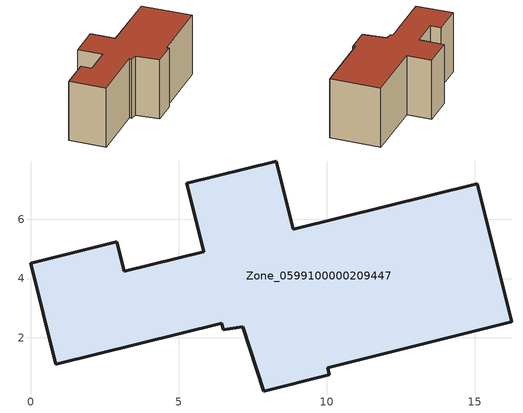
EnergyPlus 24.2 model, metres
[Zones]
Zone_0599100000209447
 floor ground (C_G): 6.45,2.49 0.85,1.1 0,4.52 2.91,5.24 3.16,4.24 5.85,4.91 5.28,7.22 8.3,7.97 8.87,5.66 15.09,7.21 16.26,2.54 10.03,0.99 10.09,0.75 7.87,0.2 7.16,2.37 6.5,2.27 z0
 wall outside (C_F): 5.28,7.22 5.85,4.91 3.16,4.24 2.91,5.24 0,4.52 0.85,1.1 6.45,2.49 6.5,2.27 7.16,2.37 7.87,0.2 10.09,0.75 10.03,0.99 16.26,2.54 15.09,7.21 8.87,5.66 8.3,7.97 5.28,7.22 z0:5.89
 roof outside (C_R): 0.85,1.1 6.45,2.49 6.5,2.27 7.16,2.37 7.87,0.2 10.09,0.75 10.03,0.99 16.26,2.54 15.09,7.21 8.87,5.66 8.3,7.97 5.28,7.22 5.85,4.91 3.16,4.24 2.91,5.24 0,4.52 z5.89
[BUILDING]
Pand.0599100000209447: North Axis=0; Terrain=City; Loads Convergence Tolerance Value=0.04; Temperature Convergence Tolerance Value=0.4; Solar Distribution=FullExterior; Maximum Number of Warmup Days=25; Minimum Number of Warmup Days=1
[Site:Location]
Rotterdam.The.Hague.AP_ZH_NLD Design_Conditions: Latitude=51.96; Longitude=4.45; Time Zone=1; Elevation=-4.5
[SITE:GROUNDTEMPERATURE:BUILDINGSURFACE]
18, 18, 18, 18, 18, 18, 18, 18, 18, 18, 18, 18
[MATERIAL] Thermal Absorptance=0.9; Solar Absorptance=0.7; Visible Absorptance=0.7
Name | Roughness | Thickness | Conductivity | Density | Specific Heat
G.TI.1965-1974 | MediumSmooth | 0.15 | 0.882353 | 540 | 1210
F.TI.1965-1974 | Rough | 0.3 | 0.697674 | 1920 | 840
R.TI.1965-1974 | MediumRough | 0.2 | 0.232558 | 1500 | 1000
[CONSTRUCTION]
C_G: G.TI.1965-1974
C_F: F.TI.1965-1974
C_R: R.TI.1965-1974
[ZONE]
Zone_0599100000209447: Type=1; Multiplier=1; Ceiling Height=Autocalculate; Volume=Autocalculate; Floor Area=autocalculate; Part of Total Floor Area=Yes
[ZONEINFILTRATION:DESIGNFLOWRATE]
Infil_Zone_0599100000209447: Zone or ZoneList or Space or SpaceList=Zone_0599100000209447; Schedule=AlwaysOn; Design Flow Rate Calculation Method=Flow/Area; Flow Rate per Floor Area=0.003; Constant Term Coefficient=1; Temperature Term Coefficient=0; Velocity Term Coefficient=0; Velocity Squared Term Coefficient=0
[HVACTEMPLATE:ZONE:IDEALLOADSAIRSYSTEM]
Zone_0599100000209447: Maximum Heating Supply Air Temperature=50; Minimum Cooling Supply Air Temperature=13; Maximum Heating Supply Air Humidity Ratio=0.0156; Minimum Cooling Supply Air Humidity Ratio=0.0077; Heating Limit=NoLimit; Cooling Limit=NoLimit; Dehumidification Control Type=ConstantSensibleHeatRatio; Cooling Sensible Heat Ratio=0.7; Dehumidification Setpoint=60; Humidification Control Type=None; Humidification Setpoint=30; Outdoor Air Method=None; Outdoor Air Flow Rate per Person=0.00944; Outdoor Air Flow Rate per Zone Floor Area=0; Outdoor Air Flow Rate per Zone=0; Demand Controlled Ventilation Type=None; Outdoor Air Economizer Type=NoEconomizer; Heat Recovery Type=None; Sensible Heat Recovery Effectiveness=0.7; Latent Heat Recovery Effectiveness=0.65
[ZONECONTROL:THERMOSTAT]
ThermostatControl_Zone_0599100000209447: Zone or ZoneList=Zone_0599100000209447; Control Type Schedule=DualSetpointControlType; Control 1=Thermostat_Zone_0599100000209447; Temperature Difference Between Cutout And Setpoint=0
[THERMOSTATSETPOINT:DUALSETPOINT]
Thermostat_Zone_0599100000209447: Heating Setpoint Temperature Schedule=HeatingSetpoint_Zone_0599100000209447; Cooling Setpoint Temperature Schedule=CoolingSetpoint_Zone_0599100000209447
[SCHEDULE:COMPACT]
HeatingSetpoint_Zone_0599100000209447: Through: 12/31, For: AllDays, Until: 24:00, 21
CoolingSetpoint_Zone_0599100000209447: Through: 12/31, For: AllDays, Until: 24:00, 24
DualSetpointControlType: Through: 12/31, For: AllDays, Until: 24:00, 4
AlwaysOn: Through: 12/31, For: AllDays, Until: 24:00, 1
